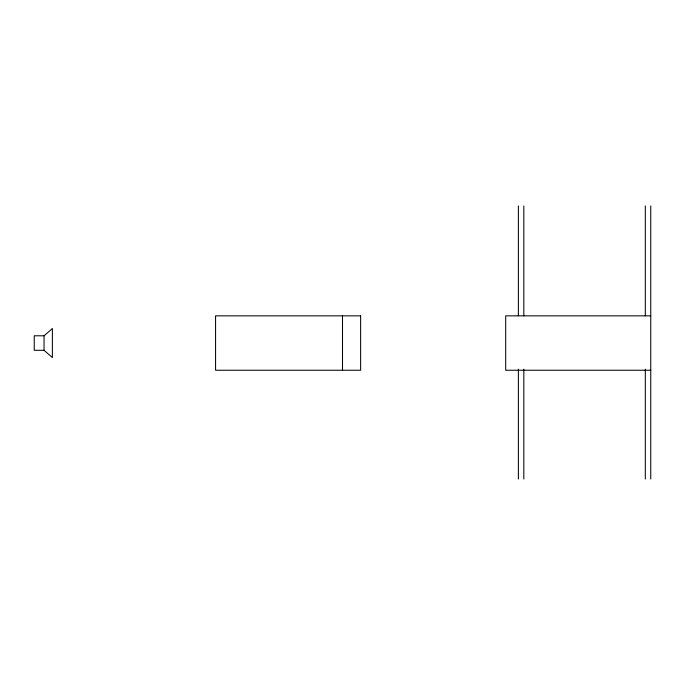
<?xml version="1.0" encoding="UTF-8"?>
<svg xmlns="http://www.w3.org/2000/svg" width="685" height="685" viewBox="0 0 685 685"><rect width="100%" height="100%" fill="white"/><g stroke="black" fill="none" stroke-linecap="round" stroke-linejoin="round"><path stroke-width="1.03" d="M44.045 335.804L52.385 328.535L52.385 357.553L44.045 350.3L34.25 350.3L34.25 335.787L44.045 335.804L44.045 350.3M650.75 315.845L505.693 315.845L505.693 370.242L650.75 370.242M650.75 205.962L650.75 479.038M645.313 205.962L645.313 315.836M645.313 369.164L645.313 479.038M523.819 205.962L523.819 315.836M523.819 369.164L523.819 479.038M518.382 205.962L518.382 315.836M518.382 369.164L518.382 479.038M342.5 315.845L342.5 370.242M360.635 315.845L215.569 315.845L215.569 370.242L360.635 370.242L360.635 315.845"/></g></svg>
